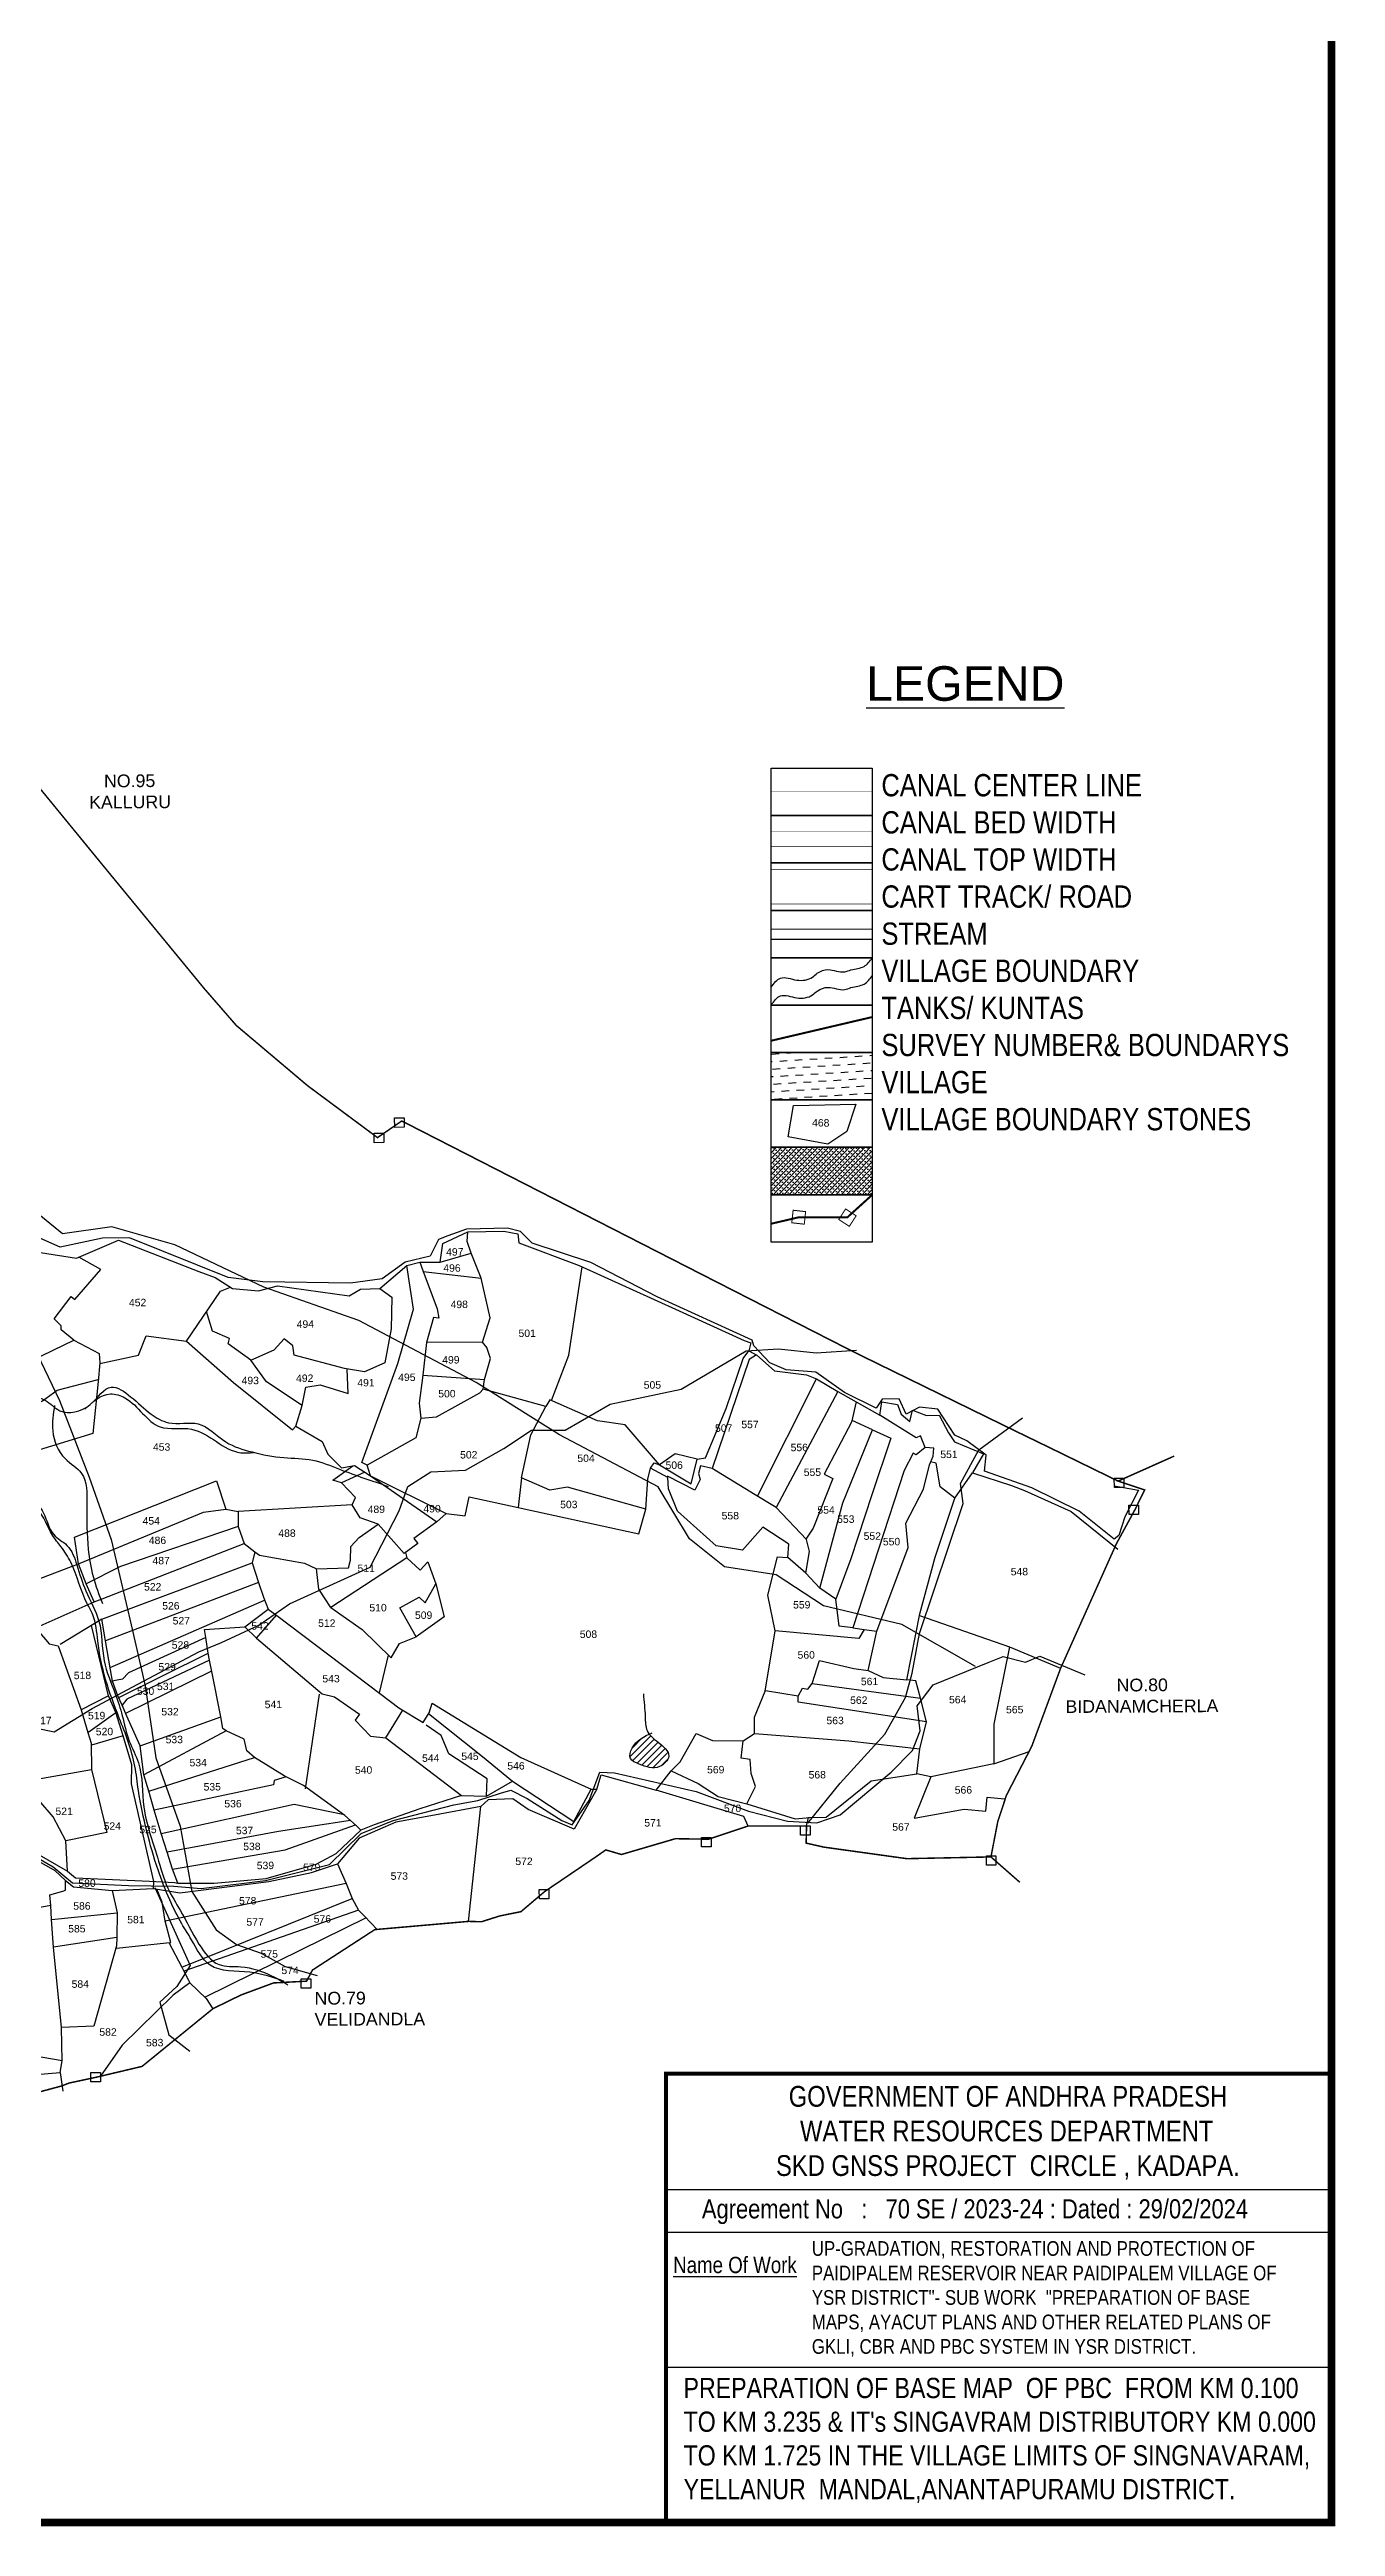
# Model space of a CAD drawing. Header units: inches. Extents: x 177226 to 184368, y 1611776 to 1619278.
# Drawn here: x 181773 to 184368, y 1611776 to 1616775 of the extents above; entities that cross this region are included whole.
import ezdxf
from ezdxf.enums import TextEntityAlignment as Align

# ---------------------------------------------------------------- set-up
doc = ezdxf.new("R2010")
doc.units = ezdxf.units.IN
doc.header["$MEASUREMENT"] = 0
doc.linetypes.add('ACAD_ISO02W100', pattern=[15, 12, -3])
doc.linetypes.add('HIDDEN2', pattern=[0.1875, 0.125, -0.0625])
for name, color, linetype in [('CANAL1', 7, 'Continuous'), ('FRAME 025', 7, 'Continuous'), ('PAPER SIZE', 5, 'Continuous'), ('PLOT', 7, 'Continuous'), ('PLOT NO', 7, 'Continuous'), ('ROAD', 1, 'Continuous'), ('ROADS', 6, 'ACAD_ISO02W100'), ('STREAM', 4, 'Continuous'), ('TABLE', 7, 'Continuous'), ('tank', 4, 'Continuous'), ('text2', 7, 'Continuous'), ('TITLEBLOCK', 7, 'Continuous'), ('VILLAGE', 30, 'Continuous'), ('VILLAGE BOUNDARY', 5, 'Continuous'), ('VILLAGE BOUNDARY STONES', 1, 'Continuous'), ('VILLAGE BOUNDRY', 5, 'Continuous'), ('VILLAGE STONES', 240, 'Continuous')]:
    doc.layers.add(name, color=color, linetype=linetype)
doc.styles.add('A', font='arial.ttf')
doc.styles.add('ARIALN', font='ARIALN.TTF')
doc.styles.get("Standard").update_dxf_attribs({"font": 'arial.ttf'})
doc.linetypes.add('DOTS', pattern='A,1e-06,-3,["●",Standard,S=3,R=0,X=-1.25,Y=-1.25],-3', length=6.000001)

msp = doc.modelspace()

# ---------------------------------------------------------------- hatches: boundary and pattern name
at = {"layer": 'STREAM'}
h = msp.add_hatch(dxfattribs=at)
h.set_pattern_fill('ANSI31', color=256, scale=76.95324, angle=0.3357)
h.set_pattern_definition([(45.33573, (177263.784, 1610591.874), (-6.841508, 6.761798), [])])
edge = h.paths.add_edge_path()
edge.add_spline(control_points=[(182983.4, 1613374.7), (182987.9, 1613369), (183004.1, 1613356.6), (183032.9, 1613333.2), (182999.8, 1613300.4), (182970.5, 1613311.3), (182940.3, 1613323.1), (182950, 1613357.4), (182969.4, 1613368.2), (182983.4, 1613374.7)], knot_values=[16.282814, 16.282814, 16.282814, 16.282814, 20.762643, 27.706881, 33.139666, 41.209272, 45.313453, 49.341588, 58.12005, 58.12005, 58.12005, 58.12005], degree=3, periodic=0)
at = {"layer": 'tank'}
h = msp.add_hatch(dxfattribs=at)
h.set_pattern_fill('DASH', color=256, scale=121.505087, angle=3.5405, style=0)
h.set_pattern_definition([(3.5405362, (-590053.42, -82381.202), (14.2212084, 16.09708578), [15.18813582, -15.18813582])])
h.paths.add_polyline_path([(183229.5, 1614750.6), (183433.5, 1614750.6), (183433.5, 1614654.9), (183229.5, 1614654.9)])
at = {"layer": 'VILLAGE', "linetype": 'Continuous'}
h = msp.add_hatch(dxfattribs=at)
h.set_pattern_fill('SACNCR', color=256, scale=81.610896, angle=1.5303, style=0)
h.set_pattern_definition([(46.53031993, (-590053.42, -82381.202), (-5.552641114, 5.263678017), []), (46.53031993, (-590048.012, -82381.0576), (-5.552641114, 5.263678017), [0, -7.651021475])])
h.paths.add_polyline_path([(183229.5, 1614559.3), (183433.5, 1614559.3), (183433.5, 1614463.6), (183229.5, 1614463.6)])

# ---------------------------------------------------------------- linework, layer by layer
at = {"layer": 'CANAL1', "color": 1, "linetype": 'HIDDEN2', "ltscale": 100, "const_width": 1, "elevation": -4.6}
msp.add_lwpolyline([(183229.5, 1615276.8), (183433.5, 1615276.8)], dxfattribs=at)
at = {"layer": 'CANAL1', "color": 5, "ltscale": 100, "const_width": 1, "elevation": -4.6}
for points in [[(183433.5, 1615196.1), (183229.5, 1615196.1)], [(183433.5, 1615166.1), (183229.5, 1615166.1)]]:
    msp.add_lwpolyline(points, dxfattribs=at)
at = {"layer": 'CANAL1', "color": 1, "ltscale": 100, "const_width": 1, "elevation": -4.6}
for points in [[(183433.5, 1615120.4), (183229.5, 1615120.4)], [(183433.5, 1615050.4), (183229.5, 1615050.4)]]:
    msp.add_lwpolyline(points, dxfattribs=at)
at = {"layer": 'FRAME 025', "lineweight": -3}
msp.add_lwpolyline([(183017, 1612456), (184360.5, 1612456)], dxfattribs=at)
at = {"layer": 'FRAME 025', "lineweight": -3, "elevation": 1.6}
for points in [[(183017, 1612369.3), (184360.5, 1612369.3)], [(183017, 1612097.2), (184360.5, 1612097.2)]]:
    msp.add_lwpolyline(points, dxfattribs=at)
at = {"layer": 'PAPER SIZE', "color": 5}
for points, const_width in [([(177233.8, 1617381.4), (184360.5, 1617381.4), (184360.5, 1611783.6), (177233.8, 1611783.6)], 16), ([(184360.5, 1611783.6), (183017, 1611783.6), (183017, 1612689.4), (184360.5, 1612689.4)], 8)]:
    msp.add_lwpolyline(points, close=True, dxfattribs=dict(at, const_width=const_width))
at = {"layer": 'PLOT'}
for points in [[(181522.8, 1614383.8), (181551.3, 1614335), (181605.9, 1614260.1), (181672.9, 1614098), (181821.9, 1614170.3), (181795.8, 1614190.7), (181796.1, 1614199), (181782.3, 1614213), (181816, 1614257.9), (181823.8, 1614252), (181876.1, 1614312.5), (181831.9, 1614337.4)], [(181754.7, 1614346.7), (181827.1, 1614335.3), (181912.1, 1614372.2), (182073.7, 1614308.5), (182107.2, 1614296.4), (182141.8, 1614274.4), (182194.6, 1614269.8), (182232.9, 1614279.9), (182377.8, 1614259.6), (182400.4, 1614273), (182439.2, 1614274.2), (182494.1, 1614320.8), (182520.3, 1614327.8), (182561.3, 1614327.8), (182566.3, 1614365.4), (182617, 1614388.4), (182689.7, 1614389.8), (182717.7, 1614384.4), (182719.7, 1614366.3), (182841.6, 1614320.8), (183043.5, 1614229), (183174.9, 1614169.5), (183188.6, 1614164.6), (183184.6, 1614148.6), (183200.3, 1614139.8), (183236.3, 1614107.9), (183300.7, 1614100.1), (183320.8, 1614091.9), (183363.9, 1614066.4), (183401, 1614045.6), (183448.6, 1614018.8), (183452.7, 1614045.6), (183484.5, 1614040.5), (183491.7, 1614020.9), (183509.1, 1614006.2), (183514.5, 1614029), (183542.6, 1614017.8), (183568.5, 1614018.9), (183587.6, 1613982.8), (183599.7, 1613964.7), (183657.8, 1613940.7), (183635.9, 1613902.1), (183714.6, 1613876.6), (183740.6, 1613866.9), (183835.1, 1613824), (183929, 1613748.1)], [(183183.1, 1613189.4), (183174.2, 1613208.5), (182997.2, 1613261.7), (183027.4, 1613301), (183045.7, 1613319.2), (183077.7, 1613376.3), (183110.7, 1613361.8), (183172.9, 1613361.4), (183195.5, 1613376.2), (183195.5, 1613409.3), (183217.5, 1613461.5), (183237.3, 1613583.6), (183222.7, 1613655.1), (183241.9, 1613732.7), (183262.9, 1613731.1), (183265.3, 1613758.5), (183212.2, 1613792.7), (183171.3, 1613746.5), (183118, 1613754.7), (183040.2, 1613824.6), (183022.2, 1613870.3), (183020.5, 1613892.9), (182985.8, 1613911.8), (182992.9, 1613922.4), (183003.8, 1613918.1), (182934.4, 1613999.3), (182878.6, 1614007.2), (182782.6, 1614049.8), (182774.6, 1614036.4), (182648.2, 1614071.3), (182650.6, 1614090.9), (182662.9, 1614133.4), (182655.6, 1614155.5), (182646.4, 1614166), (182662, 1614214.9), (182643.6, 1614295.2), (182623.7, 1614345.9), (182615.8, 1614369.5), (182617, 1614388.4)], [(182522.2, 1614012.6), (182511.8, 1613972.7), (182414, 1613918), (182402.8, 1613922.9), (182476, 1614122.9), (182507.5, 1614232.9), (182494.1, 1614320.8)], [(182520.3, 1614327.8), (182526.4, 1614310.5), (182555, 1614233.5), (182558.3, 1614214.2), (182547.9, 1614215.9), (182533.6, 1614165.3), (182526, 1614099.3), (182518.6, 1614042.8), (182522.2, 1614012.6), (182553.6, 1614015), (182641.2, 1614063.7), (182648.2, 1614071.3)], [(182527.1, 1614308.7), (182643.6, 1614295.2)], [(182561.3, 1614327.8), (182623.7, 1614345.9)], [(182785.8, 1614048.4), (182820.6, 1614139.8), (182847.6, 1614318.1)], [(181874.3, 1614123.3), (181952.2, 1614139.9), (181967.6, 1614178.6), (182048.8, 1614167.8), (182117.4, 1614268.7), (182137.9, 1614276.9)], [(182439.2, 1614274.2), (182463.8, 1614256.6), (182462.3, 1614193.1), (182449.2, 1614124.1), (182408.5, 1614106.1), (182368, 1614112.7), (182266.6, 1614140.1), (182263.9, 1614158.5), (182246.1, 1614172.7), (182225.9, 1614150.5)], [(182282.3, 1614038.1), (182210.4, 1614086), (182179.2, 1614129.5), (182133.4, 1614162.5), (182135.9, 1614173.7), (182101.6, 1614188.5), (182089.6, 1614227.8)], [(181821.9, 1614170.3), (181872.6, 1614143.3), (181874.4, 1614124.3), (181870.6, 1614086.8), (181859.9, 1613981.9), (181693, 1613930.3)], [(182048.8, 1614167.8), (182143.7, 1614084.7), (182263.3, 1613988.9), (182269.6, 1613996.8), (182282.3, 1614038.1), (182290.1, 1614075.2), (182319.2, 1614079.7), (182375.3, 1614062.3), (182373.3, 1614111.8)], [(182646.4, 1614166), (182533.6, 1614165.3)], [(182179.2, 1614129.5), (182225.9, 1614150.5)], [(183079.7, 1613930), (183096.5, 1613932.7), (183138.6, 1614032.2), (183173.1, 1614133.2), (183184.6, 1614148.6)], [(183199.8, 1614140.2), (183185.1, 1614131), (183110.2, 1613910.9)], [(181572.3, 1613968.8), (181714.3, 1614024.2), (181758.5, 1614047.3), (181788, 1614069.1), (181871, 1614090.7)], [(182526, 1614099.3), (182650.6, 1614090.9)], [(183201.7, 1613855.4), (183320.8, 1614091.9)], [(183363.9, 1614066.4), (183239.2, 1613832.6)], [(182725.1, 1613892.4), (182743.9, 1613978.9), (182774.6, 1614036.4)], [(183401, 1614045.6), (183391.8, 1614004.4), (183336.4, 1613899.8), (183353.6, 1613891), (183313.9, 1613790.4), (183299.5, 1613768.6)], [(183327.7, 1613669.7), (183374.1, 1613842), (183433.8, 1613989.3), (183392.7, 1614008.2)], [(183540.2, 1613953.6), (183530.8, 1613976.7), (183521.9, 1613973), (183448.6, 1614018.8)], [(182269.6, 1613996.8), (182322.9, 1613965.7), (182334.1, 1613940.2), (182362.2, 1613912.4), (182388.4, 1613917.2), (182420.5, 1613895.9), (182414, 1613918)], [(183433.8, 1613989.3), (183470.6, 1613972.3), (183432.4, 1613857.6), (183390.2, 1613728.9), (183360, 1613647.5)], [(182383.8, 1613837.5), (182390.4, 1613852.4), (182362, 1613882.3), (182344.5, 1613887.4), (182384.7, 1613916.5)], [(182420.5, 1613895.9), (182573.3, 1613820.5), (182611.6, 1613815.3), (182619.8, 1613853.9), (182718.7, 1613832.3), (182962.4, 1613779), (182976.2, 1613829), (182980.5, 1613889.5), (182985.8, 1613911.8)], [(183003.8, 1613918.1), (183068, 1613879.9), (183079.7, 1613930), (183035.3, 1613940.4), (183003.8, 1613918.1)], [(183299.5, 1613699.5), (183306.7, 1613743.6), (183300.6, 1613767.4), (183239.2, 1613832.6), (183197.2, 1613858.1), (183110.2, 1613910.9), (183086.5, 1613916.6), (183082.7, 1613900.8), (183086.3, 1613888.6), (183075.2, 1613867.3), (183020.3, 1613895.8)], [(183425.3, 1613503.2), (183442.4, 1613582.7), (183506.1, 1613751.6), (183501.3, 1613800.5), (183536.8, 1613869.1), (183549.2, 1613918.5), (183556.2, 1613936), (183557.8, 1613951.8), (183540.2, 1613953.6), (183522.2, 1613938.4), (183515.9, 1613942), (183498, 1613907.2), (183394.3, 1613589.5), (183417.2, 1613586.2), (183442.4, 1613582.7)], [(183600.4, 1613851.2), (183570.8, 1613873.9), (183562.2, 1613921.7), (183550.7, 1613924.6)], [(181862.4, 1613641.6), (181846.4, 1613678), (181831.1, 1613718.5), (181823, 1613772.4), (182109.4, 1613886.3), (182128.3, 1613828.7)], [(182409.4, 1613903.3), (182362, 1613882.3)], [(182420.5, 1613895.9), (182554.6, 1613803.6), (182573.3, 1613820.5)], [(182976.2, 1613829), (182818.1, 1613873.6), (182782.8, 1613867.6), (182725.1, 1613892.4), (182718.7, 1613832.3)], [(183300.8, 1613189.5), (183304.9, 1613206.7), (183340.5, 1613207.1), (183431.3, 1613280.3), (183523.4, 1613294.7), (183529.3, 1613344.9), (183542.7, 1613400), (183531.1, 1613447.4), (183521.3, 1613482.5), (183503.3, 1613484.3), (183529.5, 1613617.4), (183560.5, 1613732.2), (183600.4, 1613851.2), (183635.9, 1613902.1)], [(181669.8, 1613657.4), (181816.8, 1613713.1), (181831.1, 1613718.5), (182083.7, 1613822.6), (182128.3, 1613828.7), (182153.1, 1613824.1), (182153.7, 1613794.1), (182165.2, 1613759.5), (182187.2, 1613742.9), (182181.5, 1613720.6), (182194.6, 1613680.6), (182204.3, 1613651.1), (182213.9, 1613627.4), (182231.2, 1613614.4), (182441.5, 1613455.3), (182477.5, 1613428.1), (182526.8, 1613398.2), (182538.8, 1613417.9), (182544.9, 1613437.4), (182724.3, 1613327.7), (182866.1, 1613263.9), (182877.5, 1613263.6), (182886.4, 1613292.5), (182997.2, 1613261.7)], [(182187.2, 1613742.9), (182196.3, 1613736), (182287.6, 1613719.7), (182311.4, 1613708.7), (182376.4, 1613710.6), (182380, 1613725.8), (182380.6, 1613753.3), (182397.9, 1613771.5), (182436, 1613798.8), (182399.6, 1613811.2), (182383.8, 1613837.5), (182153.1, 1613824.1)], [(181747.6, 1613591.1), (181862.4, 1613641.6), (181879.1, 1613647.7), (182165.2, 1613759.5)], [(182153.7, 1613794.1), (181916.2, 1613713), (181846.4, 1613678)], [(182554.6, 1613803.6), (182508.3, 1613769.9), (182515.9, 1613759.6), (182488.3, 1613739.5), (182436, 1613798.8)], [(181878.4, 1613606.6), (182181.5, 1613720.6)], [(182493.7, 1613730.9), (182340.2, 1613630.7), (182316.1, 1613667.8), (182311.4, 1613708.7)], [(182491.3, 1613741.7), (182493.7, 1613730.9), (182521, 1613705.8), (182536.4, 1613722.6), (182552.4, 1613678), (182569.5, 1613611.7), (182512.5, 1613571.3), (182479.9, 1613629.7), (182518.9, 1613651.5), (182530.7, 1613639.6), (182552.4, 1613678)], [(183394.3, 1613589.5), (183366.7, 1613593), (183360, 1613647.5), (183327.7, 1613669.7), (183299.5, 1613699.5), (183262.9, 1613731.1)], [(182194.6, 1613680.6), (181885.6, 1613563.5)], [(181894.7, 1613509.2), (182206.7, 1613645.1)], [(182031.8, 1613074.3), (182104.8, 1613074.1), (182209.6, 1613083.3), (182311, 1613112.4), (182351, 1613133.7), (182401.1, 1613180.9), (182392.5, 1613190), (182380.3, 1613200.3), (182368.7, 1613210.6), (182285.5, 1613271.2), (182246.1, 1613290.6), (182186.5, 1613328), (182170.9, 1613340.9), (182165.2, 1613364.6), (182129.1, 1613381.7), (182122.7, 1613386.4), (182118.2, 1613410.1), (182101.1, 1613498.2), (182095.2, 1613524.1), (182092.9, 1613538.6), (182087.9, 1613570), (182085.4, 1613585.8), (182166.8, 1613591.6), (182213.9, 1613627.4)], [(182166.8, 1613591.6), (182190.3, 1613568.7), (182230.5, 1613614.9)], [(182340.2, 1613630.7), (182404, 1613586.2), (182462.3, 1613528.7), (182478.8, 1613557.7), (182512.5, 1613571.3)], [(183528.9, 1613614.3), (183710.2, 1613550.9), (183813.6, 1613507.7)], [(181740.5, 1613607.4), (181747.6, 1613591.1), (181752.7, 1613579.3), (181771.8, 1613556.8), (181789.9, 1613552.9), (181836.2, 1613424.1), (181850, 1613377.9), (181856.4, 1613356.3), (181857.4, 1613303.8), (181888, 1613176.5), (181805.7, 1613159.7), (181779.7, 1613208), (181750.9, 1613241.6), (181720.5, 1613243.8), (181701.1, 1613267.6), (181678.8, 1613279.2), (181678.8, 1613279.2), (181641.5, 1613266.1), (181599.5, 1613246), (181567.3, 1613371.8), (181570.2, 1613374.9)], [(181809, 1613098.4), (181824.9, 1613084.5), (181974.5, 1613077.8), (182024.6, 1613075.5), (182031.8, 1613074.3), (182021, 1613102.4), (182009.8, 1613136.6), (181997.9, 1613174.5), (181984.1, 1613221.6), (181972.9, 1613259.8), (181963.3, 1613292.7), (181955.6, 1613351.3), (181928.9, 1613411.3), (181919.1, 1613433.5), (181910.7, 1613452.5), (181899.6, 1613481.8), (181895.5, 1613504.8), (181885.6, 1613563.5), (181878.4, 1613606.6), (181793.9, 1613555.6)], [(181982.5, 1613063.2), (181983.2, 1613077.4), (181937.8, 1613274.8), (181938.9, 1613313), (181921.1, 1613371.2), (181906.6, 1613418.7), (181891.7, 1613452), (181857.4, 1613593.9)], [(182087.9, 1613570), (181932, 1613498.4), (181919.8, 1613485.7), (181895.3, 1613480.8)], [(182190.3, 1613568.7), (182323.2, 1613456), (182348.1, 1613450.2), (182398.2, 1613415), (182389.8, 1613403.1), (182420.4, 1613370.6), (182451.8, 1613367.3), (182485.7, 1613423.1)], [(183417.2, 1613586.2), (183406.4, 1613568.2), (183237.3, 1613583.6)], [(181912.4, 1613448.5), (182092.9, 1613538.6)], [(182095.2, 1613524.1), (181928.6, 1613445.2), (181919.1, 1613433.5)], [(182456.4, 1613534.5), (182438.2, 1613457.9)], [(183283.8, 1613451.2), (183292.9, 1613467.8), (183303.4, 1613465.6), (183312, 1613477.4), (183327, 1613523.5), (183396.1, 1613507.5), (183425.3, 1613503.2), (183455.6, 1613489.5), (183503.3, 1613484.3)], [(183710.2, 1613550.9), (183678.6, 1613395), (183678.7, 1613315.2), (183749.9, 1613339.6), (183755.4, 1613350.3)], [(181926.4, 1613417.1), (182100.1, 1613502.7)], [(183542.7, 1613400), (183283.8, 1613439.2), (183283.8, 1613451.2), (183217.6, 1613462)], [(183312, 1613477.4), (183531.1, 1613447.4)], [(181891.7, 1613452), (181836.2, 1613424.1)], [(181850, 1613377.9), (181906.6, 1613418.7)], [(181955.6, 1613351.3), (182118.2, 1613410.1)], [(182317.2, 1613455.7), (182288.6, 1613264.4)], [(182537.9, 1613416.4), (182646.9, 1613329.4), (182707.4, 1613279.8), (182831.2, 1613198.6), (182866.1, 1613263.9)], [(181921.1, 1613371.2), (181857.6, 1613352.3)], [(182129.1, 1613381.7), (181963.3, 1613292.7)], [(182451.8, 1613367.3), (182603.9, 1613251.1), (182655, 1613249.6), (182656, 1613284.5), (182578.5, 1613335.1), (182562.9, 1613371.8), (182533.1, 1613392.9)], [(183180.1, 1613234), (183197.7, 1613269), (183189.1, 1613295.4), (183187.1, 1613323.8), (183168.7, 1613326.5), (183172.9, 1613361.4)], [(183195.5, 1613376.2), (183386.1, 1613361.6), (183529.3, 1613344.9)], [(181972.9, 1613259.8), (182186.5, 1613328)], [(183678.7, 1613315.2), (183551.5, 1613288.8), (183523.4, 1613294.7)], [(181716.8, 1613278.5), (181857.4, 1613303.8)], [(182250.1, 1613288.6), (182226.3, 1613281.5), (182224.8, 1613272.2), (181984.1, 1613221.6)], [(182877.5, 1613263.6), (182832, 1613182.9), (182738.9, 1613222.5), (182708.1, 1613244.2), (182658.1, 1613242.1), (182643.1, 1613228.9), (182549.5, 1613211.1), (182471.4, 1613197.1), (182397.4, 1613164.6), (182354.2, 1613113), (182371.2, 1613073.6), (182383.8, 1613043), (182396.4, 1613019.4), (182408.1, 1613007.4), (182434.3, 1612980.7)], [(182655, 1613249.6), (182707.4, 1613279.8)], [(183027.4, 1613301), (183081.7, 1613275.1), (183122.2, 1613249.3), (183180.1, 1613234), (183277.9, 1613204), (183307.3, 1613206.7)], [(183551.5, 1613288.8), (183517.9, 1613205.5), (183618.9, 1613223.4), (183662.5, 1613219.5), (183665.1, 1613247.8), (183700.7, 1613244.6)], [(181599.5, 1613246), (181605, 1613215.3), (181809, 1613098.4), (181805.7, 1613159.7)], [(181997.9, 1613174.5), (182266.3, 1613233.8), (182364.6, 1613213.6)], [(182603.9, 1613251.1), (182519.9, 1613223.8), (182428, 1613191.6), (182401.1, 1613180.9)], [(182618.6, 1612996.9), (182643.1, 1613228.9)], [(181599.8, 1613206.3), (181611.8, 1613198.8), (181636, 1613179.9), (181682.5, 1613157.7), (181783, 1613099.5), (181804.7, 1613079.3), (181821.2, 1613066.4), (181898.9, 1613059), (181982.5, 1613063.2), (182035.5, 1613054.4), (182215.6, 1613077.3), (182301.3, 1613095.6), (182354.2, 1613113)], [(182380.3, 1613200.3), (182235, 1613178), (182009.8, 1613136.6)], [(182021, 1613102.4), (182248.6, 1613141), (182390.2, 1613191.9)], [(181775, 1613028.9), (181773.5, 1613050.3), (181799.2, 1613057.9), (181805.1, 1613059.6), (181804.7, 1613079.3)], [(181898.9, 1613059), (181909.1, 1613014.5), (181908.2, 1612964.5), (181907.9, 1612947.3), (181862.2, 1612785.5), (181796.7, 1612782.4)], [(181907.8, 1612942.7), (182008.9, 1612953.5), (182017.5, 1612954.4), (182006.2, 1612997.5), (182000.1, 1613035.6), (181988.9, 1613062.1)], [(182371.2, 1613073.6), (182006.2, 1612997.5)], [(181798.2, 1612715.2), (181796.7, 1612782.4), (181780.8, 1612945), (181776.9, 1613000.9), (181775, 1613028.9), (181705.3, 1613016.3)], [(181776.9, 1613000.9), (181909.1, 1613014.5)], [(182039.5, 1612904.3), (182383.8, 1613043)], [(182396.4, 1613019.4), (182043.8, 1612896.4)], [(181908.2, 1612964.5), (181780.8, 1612945)], [(182086.1, 1612844.1), (182281.1, 1612940.3), (182411.2, 1613004.3)], [(182013.2, 1612954), (182039.5, 1612904.3), (182043.8, 1612896.4), (182053.2, 1612878.5), (182056.1, 1612873.1), (182088.8, 1612841.5), (182102.5, 1612820.7)], [(182056.1, 1612873.1), (182022, 1612847.7), (181919, 1612747.1), (181875.3, 1612684.3)], [(181794.1, 1612692.1), (181798.2, 1612715.2), (181739.9, 1612725.7), (181665.4, 1612773.6)], [(181571.6, 1612672.2), (181713.9, 1612684.9), (181794.1, 1612692.1), (181799.2, 1612653.9)]]:
    msp.add_lwpolyline(points, dxfattribs=at)
at = {"layer": 'PLOT NO', "elevation": -4.6}
for points in [[(183229.5, 1615324.6), (183433.5, 1615324.6), (183433.5, 1615228.9), (183229.5, 1615228.9)], [(183229.5, 1615228.9), (183433.5, 1615228.9), (183433.5, 1615133.3), (183229.5, 1615133.3)], [(183229.5, 1615133.3), (183433.5, 1615133.3), (183433.5, 1615037.6), (183229.5, 1615037.6)], [(183229.5, 1615037.6), (183433.5, 1615037.6), (183433.5, 1614941.9), (183229.5, 1614941.9)], [(183229.5, 1614941.9), (183433.5, 1614941.9), (183433.5, 1614846.3), (183229.5, 1614846.3)], [(183229.5, 1614846.3), (183433.5, 1614846.3), (183433.5, 1614750.6), (183229.5, 1614750.6)], [(183229.5, 1614750.6), (183433.5, 1614750.6), (183433.5, 1614654.9), (183229.5, 1614654.9)], [(183229.5, 1614654.9), (183433.5, 1614654.9), (183433.5, 1614559.3), (183229.5, 1614559.3)], [(183229.5, 1614559.3), (183433.5, 1614559.3), (183433.5, 1614463.6), (183229.5, 1614463.6)], [(183229.5, 1614463.6), (183433.5, 1614463.6), (183433.5, 1614367.9), (183229.5, 1614367.9)]]:
    msp.add_lwpolyline(points, close=True, dxfattribs=at)
msp.add_lwpolyline([(183263.7, 1614580.6), (183274.1, 1614643.7), (183400.1, 1614646.5), (183381.9, 1614591.2), (183343.9, 1614565.9), (183263.7, 1614580.6)], dxfattribs=at)
at = {"layer": 'PLOT NO', "color": 4}
for points in [[(183229.5, 1614882.7, -4.6), (183248.2, 1614900.8, -4.6), (183281, 1614896.9, -4.6), (183313, 1614903, -4.6), (183322.4, 1614910.7, -4.6), (183344, 1614918, -4.6), (183361, 1614915.2, -4.6), (183377.8, 1614913.5, -4.6), (183390.5, 1614917.5, -4.6), (183417, 1614924.6, -4.6), (183433.5, 1614941.9, -4.6)], [(183229.5, 1614846.9, -4.6), (183248.2, 1614864.9, -4.6), (183281, 1614861.1, -4.6), (183313, 1614867.2, -4.6), (183322.4, 1614874.8, -4.6), (183344, 1614882.2, -4.6), (183361, 1614879.4, -4.6), (183377.8, 1614877.6, -4.6), (183390.5, 1614881.7, -4.6), (183417, 1614888.8, -4.6), (183433.5, 1614906.1, -4.6)]]:
    msp.add_spline(points, degree=3, dxfattribs=at)
at = {"layer": 'ROAD'}
for points in [[(183641.8, 1613511.3), (183492.9, 1613595.9), (183334.8, 1613634.1), (183239.5, 1613696.4), (183134.9, 1613712.4), (183064.5, 1613768.9), (183001, 1613874.1), (182802, 1613978.8), (182634, 1614084.6), (182397, 1614210.1), (182205.2, 1614277.1), (182025.5, 1614362.6), (181898.3, 1614398.6), (181798.6, 1614385), (181710.4, 1614456.8), (181655, 1614583.4), (181546.8, 1614624.3)], [(183921.7, 1613876.3), (183970.9, 1613867.4), (183943.2, 1613813.6), (183931.5, 1613775.5), (183921.5, 1613768.1), (183850.9, 1613825), (183755.6, 1613872.1), (183659.9, 1613905.5), (183663.4, 1613938.1), (183624.2, 1613966.8), (183600.3, 1613978.6), (183565.5, 1614031.1), (183528.8, 1614034.6), (183502.2, 1614020.6), (183487.7, 1614051.5), (183453.5, 1614051.3), (183441.6, 1614032.9), (183377.3, 1614064.6), (183319.6, 1614105.7), (183259.5, 1614109.9), (183226.7, 1614124.6), (183194.3, 1614158.6), (183190.8, 1614170), (182999, 1614257.2), (182865.5, 1614326.8), (182747.2, 1614366), (182723.3, 1614389.1), (182696.8, 1614396.4), (182614.6, 1614393.8), (182576.5, 1614380.4), (182557.6, 1614373.1), (182540.7, 1614339.5), (182490.8, 1614327.8), (182444, 1614293.6), (182380.3, 1614285.2), (182203.2, 1614287.7), (182133.4, 1614296.8), (181933.9, 1614376.4), (181879.5, 1614376.1), (181794.3, 1614358), (181728.8, 1614387)], [(181717.3, 1614205.7), (181792.4, 1614048.1), (181852.6, 1613893.7), (181897.1, 1613767.8), (181937.3, 1613595.6), (181965.5, 1613472.4), (181987.2, 1613327.3), (182036.1, 1613189.1), (182059.9, 1613057.5), (182109.3, 1612979.7), (182150.2, 1612950.3), (182199.9, 1612932.8), (182248.2, 1612905.7), (182312.8, 1612887.6)], [(181737.3, 1613388.8), (181782.3, 1613379.2), (181858.6, 1613426.6), (181950.9, 1613475.7), (182074.3, 1613540.7), (182119.7, 1613560.1), (182195, 1613594.5), (182256.8, 1613638), (182420.1, 1613712), (182478.3, 1613825.4), (182496.1, 1613875), (182542.3, 1613904), (182612.3, 1613907.7), (182689.6, 1613951.1), (182745.5, 1613988.4), (182813.6, 1613988.4), (182904.2, 1614040.8), (183047.7, 1614071.3), (183179.2, 1614148.7), (183244.1, 1614152.3), (183320.2, 1614144.4), (183401.3, 1614150)], [(183303.1, 1613194.9), (183368.7, 1613276), (183459.1, 1613374.9), (183500.4, 1613448.5), (183513.9, 1613497.7), (183529, 1613578.1), (183617, 1613840.1), (183611.3, 1613880.9), (183648.5, 1613949), (183736.4, 1614013.6)], [(181690.7, 1613158.6), (181780.2, 1613107), (181819.1, 1613074.8), (181931.7, 1613069.4), (182023.8, 1613067.9), (182078.9, 1613063.6), (182208.4, 1613079.6), (182338, 1613111.7), (182401.9, 1613174.5), (182466.4, 1613200.5), (182588.9, 1613232.2), (182637.4, 1613240.8), (182683.2, 1613255.4), (182703.5, 1613262.1), (182737.1, 1613245.1), (182806.5, 1613200.8), (182827.6, 1613191.8), (182862, 1613241), (182883.7, 1613297.8), (182913.3, 1613296.6), (183078, 1613259.4), (183183.5, 1613219.3), (183262.1, 1613199.4), (183321.8, 1613195.8), (183368.9, 1613212.1), (183471.6, 1613298.1), (183514.4, 1613342.1), (183530, 1613381.4), (183524.2, 1613432.1), (183556.7, 1613474.6), (183667.1, 1613519.7), (183697.8, 1613531.9), (183742.6, 1613519.8), (183772, 1613532), (183862.4, 1613494.4)], [(181985.1, 1613065.6), (182056.4, 1612907.6), (182029.9, 1612865.2), (181995.3, 1612833.9), (182013.5, 1612768.2), (182055.9, 1612735.1)]]:
    msp.add_lwpolyline(points, dxfattribs=at)
at = {"layer": 'ROADS', "ltscale": 0.15, "const_width": 2, "elevation": -4.6}
msp.add_lwpolyline([(183229.5, 1614999.8), (183433.5, 1614999.8)], dxfattribs=at)
at = {"layer": 'ROADS', "linetype": 'DOTS', "ltscale": 0.5, "elevation": -4.6}
msp.add_lwpolyline([(183229.5, 1614979.8), (183433.5, 1614979.8)], dxfattribs=at)
at = {"layer": 'STREAM'}
for points in [[(181069.2, 1614358.8), (181161.1, 1614368.6), (181230.9, 1614387.7), (181268.2, 1614402.2), (181337.2, 1614398.9), (181393.8, 1614366.6), (181423.8, 1614360.6), (181458.4, 1614370), (181467.8, 1614339.9), (181483.6, 1614314.5), (181502.5, 1614280.3), (181534.5, 1614225.9), (181552.6, 1614186.1), (181614.4, 1614148.6), (181649.5, 1614126.2), (181703.1, 1614098.7), (181735.5, 1614061.7), (181763.8, 1614048.8), (181793.3, 1614027.7), (181854.8, 1614040.4), (181897.1, 1614075.3), (181936.3, 1614056), (181977.6, 1614021), (182012.5, 1614003.5), (182072.9, 1614001), (182128.5, 1613964.8), (182181.4, 1613944.4), (182245.7, 1613933), (182303.9, 1613927.8), (182358.2, 1613909.6), (182456.3, 1613875)], [(182246.5, 1612875.9), (182176.9, 1612894.1), (182096.6, 1612908.7), (182059.1, 1612959.8), (182039.6, 1612992.2), (182015.5, 1613040.2), (181991.6, 1613100.7), (181969, 1613178.7), (181951.9, 1613261.4), (181944.9, 1613310.1), (181913.5, 1613407.2), (181885.8, 1613485.4), (181870, 1613563.4), (181859.9, 1613616), (181848.8, 1613637.9), (181815.5, 1613721.7), (181795.7, 1613753.3), (181778.7, 1613776.3), (181748.1, 1613828.7), (181682.1, 1613860), (181621, 1613894), (181563.8, 1613939.9), (181546.2, 1614017), (181542.8, 1614077.4), (181558.2, 1614120.4), (181549, 1614162), (181526.3, 1614215.8), (181512.3, 1614247.7), (181487.7, 1614287.6), (181470.1, 1614324.9), (181449.2, 1614359.8), (181411.1, 1614353.7), (181367, 1614371.3), (181309.4, 1614404.3), (181239.2, 1614378.1), (181193.6, 1614362.5), (181118.4, 1614358.4), (181079.5, 1614355.7), (181066.8, 1614357.8)], [(181560, 1614180.7), (181561.1, 1614151.2), (181567.1, 1614111.9), (181548.6, 1614061.3), (181555.2, 1614011.5), (181567.5, 1613963.8), (181588.7, 1613933), (181613, 1613907.7), (181692.9, 1613869.3), (181727.5, 1613855.4), (181760.4, 1613820.8), (181781.2, 1613777.5), (181807.7, 1613755.8), (181827.7, 1613716.4), (181845.9, 1613664.2), (181872.2, 1613603.1), (181883, 1613522.9), (181905.3, 1613456), (181919.4, 1613412.1), (181933.6, 1613360.8), (181952.2, 1613316.6), (181963.1, 1613227.4), (181990.5, 1613126.5), (182011.4, 1613064.1), (182036.3, 1613019.5), (182074.3, 1612951.2), (182114.8, 1612909.9), (182159.1, 1612905.2), (182221, 1612887.2), (182253.8, 1612869)], [(181843.8, 1614030.7), (181895.7, 1614061.5), (181924.9, 1614053.6), (181995.7, 1613995.3), (182059.5, 1613990.3), (182158.6, 1613942.8), (182184.6, 1613943.4)], [(181782.7, 1614038.5), (181779, 1613987), (181804, 1613931), (181837.3, 1613901.2), (181848.1, 1613838.3), (181850.8, 1613748), (181860.6, 1613693.3), (181879.3, 1613638.3)], [(182971.4, 1613456), (182975, 1613409.8), (182978.9, 1613382.1), (183001.1, 1613358.7), (183022.5, 1613330.3), (183004, 1613309.5), (182962.8, 1613314.4), (182945.2, 1613325.9), (182948.5, 1613346.3), (182989.1, 1613377.4)]]:
    msp.add_spline(points, degree=3, dxfattribs=at)
at = {"layer": 'VILLAGE BOUNDARY', "const_width": 3}
msp.add_lwpolyline([(181678.3, 1615375.2), (181875.7, 1615134.1), (182084.7, 1614880), (182149.8, 1614805.1), (182293.3, 1614683.9), (182434.7, 1614578.9), (182483.6, 1614612.5), (183085.8, 1614304.6), (183397.6, 1614145.5), (183707.9, 1613993.7), (183789.5, 1613954.1), (183929.7, 1613885.6), (184042.9, 1613936.1), (183929.7, 1613885.6), (183983.2, 1613867.7), (183963.9, 1613828.2), (183926.4, 1613759.5), (183813.6, 1613507.7), (183755.4, 1613350.3), (183704.3, 1613251.5), (183686.8, 1613198.4), (183673, 1613127), (183731.3, 1613075.8), (183673, 1613127), (183503.3, 1613123.5), (183335.7, 1613146.8), (183299.9, 1613154.9), (183300.8, 1613189.5), (183183.1, 1613189.4), (183103.3, 1613162.8), (183036, 1613163.8), (182927.1, 1613131.9), (182895.5, 1613141.2), (182873.8, 1613126), (182772, 1613057), (182724.2, 1613016.5), (182681.6, 1613007.9), (182644.6, 1612996.2), (182618.6, 1612996.9), (182429.2, 1612980.3), (182303.3, 1612898.6), (182291.4, 1612876.2), (182224.9, 1612872.7), (182159, 1612848.3), (182102.5, 1612820.7), (181959.4, 1612704.2), (181868.5, 1612682.7), (181812.1, 1612670.6), (181797.4, 1612664.8), (180900.3, 1612424)], dxfattribs=at)
at = {"layer": 'VILLAGE BOUNDARY STONES'}
for points in [[(182469.3, 1614618.6), (182488.7, 1614618.7), (182488.8, 1614599.7), (182469.4, 1614599.6)], [(182428, 1614587.6), (182447.3, 1614587.7), (182447.4, 1614568.8), (182428.1, 1614568.7)], [(183922, 1613891.4), (183941.3, 1613891.5), (183941.4, 1613872.6), (183922.1, 1613872.5)], [(183951.6, 1613836.9), (183971, 1613837), (183971.1, 1613818.1), (183951.8, 1613818)], [(183088.8, 1613166), (183108.1, 1613166.1), (183108.2, 1613147.2), (183088.9, 1613147.1)], [(183288.6, 1613189.8), (183308, 1613190), (183308.1, 1613171), (183288.8, 1613170.9)], [(183663.7, 1613129.4), (183683, 1613129.5), (183683.2, 1613110.6), (183663.8, 1613110.5)], [(182761.3, 1613061.5), (182780.7, 1613061.6), (182780.8, 1613042.7), (182761.4, 1613042.6)], [(182280.4, 1612880.9), (182299.8, 1612881), (182299.9, 1612862.1), (182280.5, 1612862)], [(181856.1, 1612691.9), (181875.5, 1612692), (181875.6, 1612673.1), (181856.3, 1612673)]]:
    msp.add_lwpolyline(points, close=True, dxfattribs=at)
at = {"layer": 'VILLAGE BOUNDRY', "linetype": 'ACAD_ISO02W100', "ltscale": 2, "const_width": 4, "elevation": -4.6}
for points in [[(183229.5, 1614774.5), (183433.5, 1614822.3)], [(183229.5, 1614405.1), (183285.9, 1614418.3), (183383.5, 1614418.3), (183433.5, 1614463.6)]]:
    msp.add_lwpolyline(points, dxfattribs=at)
at = {"layer": 'VILLAGE STONES', "const_width": 2.03, "elevation": -4.6}
for points in [[(183273.7, 1614432.3), (183298.9, 1614429.5), (183296.2, 1614404.2), (183270.9, 1614407)], [(183365.8, 1614413.6), (183379.6, 1614434.9), (183400.9, 1614421.1), (183387.1, 1614399.8)]]:
    msp.add_lwpolyline(points, close=True, dxfattribs=at)

# ---------------------------------------------------------------- texts
at = {"layer": 'PLOT NO'}
for s, rotation, p in [('468', 358.6877, (183329.5, 1614608.9, -4.6)), ('496', 0.3357, (182585, 1614315.7)), ('497', 0.3357, (182590.7, 1614348.2)), ('452', 0.3357, (181950.4, 1614246)), ('494', 0.3357, (182289, 1614202.5)), ('498', 0.3357, (182599.7, 1614242.3)), ('501', 0.3357, (182736.8, 1614184)), ('499', 0.3357, (182582.8, 1614130.4)), ('493', 0.3357, (182177.8, 1614088.7)), ('492', 0.3357, (182287.7, 1614093.3)), ('491', 0.3357, (182411.4, 1614084.3)), ('495', 0.3357, (182493.9, 1614095.2)), ('500', 0.3357, (182574.8, 1614062.1)), ('505', 0.3357, (182989.6, 1614079.7)), ('453', 0.3357, (181998.9, 1613954.4)), ('507', 0.3357, (183133.5, 1613992.6)), ('557', 0.3357, (183186.6, 1613999.9)), ('556', 0.3357, (183286.1, 1613953.5)), ('502', 0.3357, (182618.9, 1613938.8)), ('504', 0.3357, (182855.6, 1613931.7)), ('506', 0.3357, (183033.6, 1613917.8)), ('555', 0.3357, (183312.6, 1613903.5)), ('551', 0.3357, (183588.3, 1613939.6)), ('454', 0.3357, (181977.9, 1613805.4)), ('489', 0.3357, (182432.3, 1613828.6)), ('490', 0.3357, (182544.8, 1613829.9)), ('503', 0.3357, (182820.9, 1613838.4)), ('558', 0.3357, (183146.9, 1613815.8)), ('554', 0.3357, (183340.2, 1613827.4)), ('553', 0.3357, (183380, 1613808.8)), ('486', 0.3357, (181990.5, 1613766)), ('488', 0.3357, (182252, 1613780.6)), ('552', 0.3357, (183433.5, 1613774.7)), ('550', 0.3357, (183472.3, 1613763.4)), ('487', 0.3357, (181997.9, 1613725.1)), ('511', 0.3357, (182411.8, 1613709.5)), ('548', 0.3357, (183730.4, 1613702.9)), ('522', 0.3357, (181980.9, 1613672.2)), ('526', 0.3357, (182017.6, 1613633.9)), ('527', 0.3357, (182038.7, 1613603.8)), ('510', 0.3357, (182435.8, 1613630.1)), ('509', 0.3357, (182527.8, 1613615)), ('559', 0.3357, (183291.1, 1613636)), ('528', 0.3357, (182036.9, 1613554.8)), ('542', 0.3357, (182197.4, 1613593.3)), ('512', 0.3357, (182332.3, 1613598.9)), ('508', 0.3357, (182860.5, 1613576.6)), ('529', 0.3357, (182010, 1613510.9)), ('560', 0.3357, (183300.1, 1613534.7)), ('518', 0.3357, (181839.1, 1613493.4)), ('530', 0.3357, (181966.5, 1613461.6)), ('531', 0.3357, (182007.1, 1613471.3)), ('543', 0.3357, (182340.9, 1613486.8)), ('561', 0.3357, (183427.9, 1613481.2)), ('517', 0.3357, (181759.3, 1613402.3)), ('519', 0.3357, (181867.7, 1613412.3)), ('532', 0.3357, (182015.8, 1613420.2)), ('541', 0.3357, (182224.4, 1613434.8)), ('563', 0.3357, (183358.4, 1613402.4)), ('562', 0.3357, (183406.2, 1613443.4)), ('564', 0.3357, (183605.9, 1613444.6)), ('565', 0.3357, (183721, 1613424.4)), ('520', 0.3357, (181883.5, 1613380.1)), ('533', 0.3357, (182024.4, 1613364)), ('534', 0.3357, (182072.7, 1613317.4)), ('540', 0.3357, (182406.6, 1613302.5)), ('544', 0.3357, (182542.1, 1613326.5)), ('545', 0.3357, (182621.3, 1613330.1)), ('546', 0.3357, (182714.2, 1613310.8)), ('569', 0.3357, (183117.5, 1613303.2)), ('535', 0.3357, (182101.1, 1613268.6)), ('568', 0.3357, (183322.4, 1613292.9)), ('566', 0.3357, (183617.4, 1613262.3)), ('521', 0.3357, (181802.1, 1613219.1)), ('536', 0.3357, (182143, 1613234.5)), ('570', 0.3357, (183151.4, 1613225.1)), ('524', 0.3357, (181899.3, 1613189.3)), ('525', 0.3357, (181971.3, 1613182.4)), ('537', 0.3357, (182166.3, 1613180.4)), ('571', 0.3357, (182990.6, 1613195.9)), ('567', 0.3357, (183491.3, 1613187.4)), ('538', 0.3357, (182181.1, 1613148.2)), ('539', 0.3357, (182208.4, 1613109.8)), ('579', 0.3357, (182301.9, 1613106.2)), ('572', 0.3357, (182730.4, 1613118.1)), ('580', 0.3357, (181848.2, 1613074.1)), ('573', 0.3357, (182478.7, 1613088.4)), ('586', 0.3357, (181838, 1613028.1)), ('581', 0.3357, (181946.9, 1613000.5)), ('578', 0.3357, (182172.7, 1613038.6)), ('576', 0.3357, (182323.4, 1613001.8)), ('585', 0.3357, (181827.8, 1612982.1)), ('577', 0.3357, (182187.6, 1612995.8)), ('575', 0.3357, (182216.2, 1612931.2)), ('584', 0.3357, (181834.7, 1612870.4)), ('574', 0.3357, (182258.2, 1612898.1)), ('582', 0.3357, (181890.7, 1612773.6)), ('583', 0.3357, (181984.9, 1612752.2))]:
    msp.add_text(s, height=15, rotation=rotation, dxfattribs=at).set_placement(p, align=Align.MIDDLE_CENTER)
at = {"layer": 'TABLE', "extrusion": (0.000201441, 0.004807, 0.999988), "style": 'A'}
msp.add_text('%%ULEGEND', height=69.72, rotation=359.9999, dxfattribs=at).set_placement((183621.2, 1615476.7, 7798.7), align=Align.MIDDLE)
at = {"layer": 'text2', "char_height": 25.651, "attachment_point": 1, "rotation": 0.3357}
for s, insert, width in [('\\pi32.94746;NO.95 \\P\\pi2.75583;KALLURU', (181849.5, 1615311.4), 165.297), ('\\pi84.84453;NO.80 \\P\\pi-18.6259;BIDANAMCHERLA ', (183841.7, 1613486.1), 268.811), ('NO.79 VELIDANDLA', (182307.4, 1612854.5), 223.108)]:
    msp.add_mtext(s, dxfattribs=dict(at, insert=insert, width=width))
at = {"layer": 'TITLEBLOCK', "extrusion": (0.000201441, 0.004807, 0.999988), "style": 'ARIALN'}
msp.add_text('%%UName Of Work', height=32.952, rotation=359.9999, dxfattribs=at).set_placement((183031.5, 1612268.2, 7784.6))
at = {"layer": 'TITLEBLOCK', "extrusion": (0.000201441, 0.004807, 0.999988), "attachment_point": 1, "text_direction": (1, -1e-06, -0.000201), "style": 'ARIALN'}
for s, insert, char_height, width in [('CANAL CENTER LINE \\PCANAL BED WIDTH {\\H1.52882x; }\\PCANAL TOP WIDTH {\\H1.35255x; }\\PCART TRACK/ ROAD{\\H1.4113x; }\\PSTREAM {\\H1.39172x; }\\PVILLAGE BOUNDARY{\\H1.39825x; }\\PTANKS/ KUNTAS{\\H1.39607x; }\\PSURVEY NUMBER& BOUNDARYS{\\H1.3968x; }\\PVILLAGE{\\H1.39655x; }\\PVILLAGE BOUNDARY STONES{\\H1.39664x; }', (183451.9, 1615312.7, -4.6), 44.934, 942.081), ('\\pi38.27338;GOVERNMENT OF ANDHRA PRADESH  \\P\\pi61.0673;WATER RESOURCES DEPARTMENT      \\P\\pi12.64987;SKD GNSS PROJECT  CIRCLE , KADAPA.', (183226.5, 1612664.7, -6.4), 41.901, 955.149), ('Agreement No   :   70 SE / 2023-24 : Dated : 29/02/2024', (183089.6, 1612436, -5.6), 38.553, 1244.455), ('UP-GRADATION, RESTORATION AND PROTECTION OF PAIDIPALEM RESERVOIR NEAR PAIDIPALEM VILLAGE OF YSR DISTRICT"- SUB WORK  "PREPARATION OF BASE MAPS, AYACUT PLANS AND OTHER RELATED PLANS OF GKLI, CBR AND PBC SYSTEM IN YSR DISTRICT.', (183311.4, 1612351.5, -5.2), 29.6564, 957.273), ("PREPARATION OF BASE MAP  OF PBC  FROM KM 0.100 TO KM 3.235 & IT's SINGAVRAM DISTRIBUTORY KM 0.000 TO KM 1.725 IN THE VILLAGE LIMITS OF SINGNAVARAM, YELLANUR  MANDAL,ANANTAPURAMU DISTRICT.", (183052.5, 1612075.5, -4.7), 40.8054, 1304.32)]:
    msp.add_mtext(s, dxfattribs=dict(at, insert=insert, char_height=char_height, width=width))

doc.saveas('drawing.dxf')
